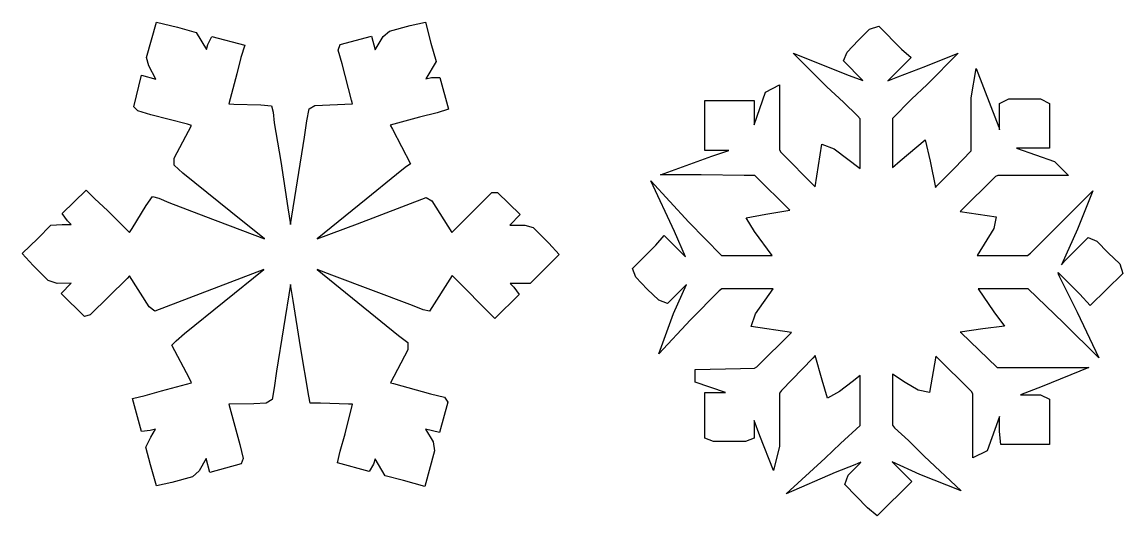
# Model space of a CAD drawing. Header units: centimetres. Extents: x -162 to 48, y -78 to 11.
# Drawn here: x -162.22 to -134.26, y -44.46 to -31.91 of the extents above; entities that cross this region are included whole.
import ezdxf

# ---------------------------------------------------------------- set-up
doc = ezdxf.new("R2010")
doc.units = ezdxf.units.CM
doc.header["$MEASUREMENT"] = 0
doc.layers.add('layer 1', color=7, linetype='Continuous')

msp = doc.modelspace()

# ---------------------------------------------------------------- linework, layer by layer
at = {"layer": 'layer 1', "color": 140}
for points, knots in [([(-148.57867, -37.81784), (-148.57867, -37.81784), (-148.84186, -37.53294), (-148.84186, -37.53294), (-148.84186, -37.53294), (-148.84186, -37.53294), (-149.24137, -37.13358), (-149.24137, -37.13358), (-149.24137, -37.13358), (-149.24137, -37.13358), (-149.45375, -37.07569), (-149.45375, -37.07569), (-149.45375, -37.07569), (-149.45375, -37.07569), (-149.83317, -37.07598), (-149.83317, -37.07598), (-149.83317, -37.07598), (-149.83317, -37.07598), (-149.56998, -36.80201), (-149.56998, -36.80201), (-149.56998, -36.80201), (-149.56998, -36.80201), (-150.14421, -36.24728), (-150.14421, -36.24728), (-150.14421, -36.24728), (-150.14421, -36.24728), (-150.28866, -36.24728), (-150.28866, -36.24728), (-150.28866, -36.24728), (-150.28866, -36.24728), (-151.3039, -37.26193), (-151.3039, -37.26193), (-151.3039, -37.26193), (-151.3039, -37.26193), (-151.80871, -36.46025), (-151.80871, -36.46025), (-151.80871, -36.46025), (-151.80871, -36.46025), (-151.96069, -36.36927), (-151.96069, -36.36927), (-151.96069, -36.36927), (-151.96069, -36.36927), (-153.70214, -37.03847), (-153.70214, -37.03847), (-153.70214, -37.03847), (-153.70214, -37.03847), (-154.72314, -37.4266), (-154.72314, -37.4266), (-154.72314, -37.4266), (-154.72314, -37.4266), (-153.47646, -36.41683), (-153.47646, -36.41683), (-153.47646, -36.41683), (-153.47646, -36.41683), (-152.70935, -35.78544), (-152.70935, -35.78544), (-152.70935, -35.78544), (-152.70935, -35.78544), (-152.49179, -35.61087), (-152.49179, -35.61087), (-152.49179, -35.61087), (-152.49179, -35.61087), (-152.35444, -35.51915), (-152.35444, -35.51915), (-152.35444, -35.51915), (-152.35444, -35.51915), (-152.81539, -34.63654), (-152.81539, -34.63654), (-152.81539, -34.63654), (-152.81539, -34.63654), (-152.87255, -34.5367), (-152.87255, -34.5367), (-152.87255, -34.5367), (-152.87255, -34.5367), (-152.12374, -34.33244), (-152.12374, -34.33244), (-152.12374, -34.33244), (-152.12374, -34.33244), (-151.67697, -34.22418), (-151.67697, -34.22418), (-151.67697, -34.22418), (-151.67697, -34.22418), (-151.38705, -34.12759), (-151.38705, -34.12759), (-151.38705, -34.12759), (-151.38705, -34.12759), (-151.6077, -33.32517), (-151.6077, -33.32517), (-151.6077, -33.32517), (-151.6077, -33.32517), (-151.82068, -33.32517), (-151.82068, -33.32517), (-151.82068, -33.32517), (-151.82068, -33.32517), (-151.96246, -33.36091), (-151.96246, -33.36091), (-151.96246, -33.36091), (-151.96246, -33.36091), (-151.70518, -32.92005), (-151.70518, -32.92005), (-151.70518, -32.92005), (-151.70518, -32.92005), (-151.8387, -32.45319), (-151.8387, -32.45319), (-151.8387, -32.45319), (-151.8387, -32.45319), (-151.9728, -31.91677), (-151.9728, -31.91677), (-151.9728, -31.91677), (-151.9728, -31.91677), (-152.36493, -32.00406), (-152.36493, -32.00406), (-152.36493, -32.00406), (-152.36493, -32.00406), (-152.88968, -32.14717), (-152.88968, -32.14717), (-152.88968, -32.14717), (-152.88968, -32.14717), (-153.04638, -32.28645), (-153.04638, -32.28645), (-153.04638, -32.28645), (-153.04638, -32.28645), (-153.25256, -32.62319), (-153.25256, -32.62319), (-153.25256, -32.62319), (-153.25256, -32.62319), (-153.34782, -32.27389), (-153.34782, -32.27389), (-153.34782, -32.27389), (-153.34782, -32.27389), (-154.14522, -32.48775), (-154.14522, -32.48775), (-154.14522, -32.48775), (-154.14522, -32.48775), (-154.19292, -32.63042), (-154.19292, -32.63042), (-154.19292, -32.63042), (-154.19292, -32.63042), (-154.09279, -32.98016), (-154.09279, -32.98016), (-154.09279, -32.98016), (-154.09279, -32.98016), (-153.85205, -33.89763), (-153.85205, -33.89763), (-153.85205, -33.89763), (-153.85205, -33.89763), (-153.82886, -33.99008), (-153.82886, -33.99008), (-153.82886, -33.99008), (-153.82886, -33.99008), (-154.78044, -34.03498), (-154.78044, -34.03498), (-154.78044, -34.03498), (-154.78044, -34.03498), (-154.92843, -34.1236), (-154.92843, -34.1236), (-154.92843, -34.1236), (-154.92843, -34.1236), (-154.98456, -34.42342), (-154.98456, -34.42342), (-154.98456, -34.42342), (-154.98456, -34.42342), (-155.04452, -34.84286), (-155.04452, -34.84286), (-155.04452, -34.84286), (-155.04452, -34.84286), (-155.40134, -37.05767), (-155.40134, -37.05767), (-155.40134, -37.05767), (-155.40134, -37.05767), (-155.4681, -36.63615), (-155.4681, -36.63615), (-155.4681, -36.63615), (-155.4681, -36.63615), (-155.64903, -35.45992), (-155.64903, -35.45992), (-155.64903, -35.45992), (-155.64903, -35.45992), (-155.814, -34.4723), (-155.814, -34.4723), (-155.814, -34.4723), (-155.814, -34.4723), (-155.84413, -34.20129), (-155.84413, -34.20129), (-155.84413, -34.20129), (-155.84413, -34.20129), (-155.88327, -34.04074), (-155.88327, -34.04074), (-155.88327, -34.04074), (-155.88327, -34.04074), (-156.15783, -34.01815), (-156.15783, -34.01815), (-156.15783, -34.01815), (-156.15783, -34.01815), (-156.84608, -34.00323), (-156.84608, -34.00323), (-156.84608, -34.00323), (-156.84608, -34.00323), (-156.96999, -33.99555), (-156.96999, -33.99555), (-156.96999, -33.99555), (-156.96999, -33.99555), (-156.76618, -33.23493), (-156.76618, -33.23493), (-156.76618, -33.23493), (-156.76618, -33.23493), (-156.6625, -32.81932), (-156.6625, -32.81932), (-156.6625, -32.81932), (-156.6625, -32.81932), (-156.56517, -32.50341), (-156.56517, -32.50341), (-156.56517, -32.50341), (-156.56517, -32.50341), (-157.40007, -32.27965), (-157.40007, -32.27965), (-157.40007, -32.27965), (-157.40007, -32.27965), (-157.50449, -32.48864), (-157.50449, -32.48864), (-157.50449, -32.48864), (-157.50449, -32.48864), (-157.53846, -32.6124), (-157.53846, -32.6124), (-157.53846, -32.6124), (-157.53846, -32.6124), (-157.79973, -32.18306), (-157.79973, -32.18306), (-157.79973, -32.18306), (-157.79973, -32.18306), (-158.27087, -32.04866), (-158.27087, -32.04866), (-158.27087, -32.04866), (-158.27087, -32.04866), (-158.80567, -31.91485), (-158.80567, -31.91485), (-158.80567, -31.91485), (-158.80567, -31.91485), (-159.05852, -32.81253), (-159.05852, -32.81253), (-159.05852, -32.81253), (-159.05852, -32.81253), (-159.0055, -33.02402), (-159.0055, -33.02402), (-159.0055, -33.02402), (-159.0055, -33.02402), (-158.8197, -33.36682), (-158.8197, -33.36682), (-158.8197, -33.36682), (-158.8197, -33.36682), (-159.18716, -33.26668), (-159.18716, -33.26668), (-159.18716, -33.26668), (-159.18716, -33.26668), (-159.38359, -34.07146), (-159.38359, -34.07146), (-159.38359, -34.07146), (-159.38359, -34.07146), (-159.2836, -34.1713), (-159.2836, -34.1713), (-159.2836, -34.1713), (-159.2836, -34.1713), (-158.94834, -34.27173), (-158.94834, -34.27173), (-158.94834, -34.27173), (-158.94834, -34.27173), (-158.01994, -34.51115), (-158.01994, -34.51115), (-158.01994, -34.51115), (-158.01994, -34.51115), (-157.91611, -34.54349), (-157.91611, -34.54349), (-157.91611, -34.54349), (-157.91611, -34.54349), (-158.36126, -35.37441), (-158.36126, -35.37441), (-158.36126, -35.37441), (-158.36126, -35.37441), (-158.36126, -35.5481), (-158.36126, -35.5481), (-158.36126, -35.5481), (-158.36126, -35.5481), (-158.13588, -35.75442), (-158.13588, -35.75442), (-158.13588, -35.75442), (-158.13588, -35.75442), (-156.91505, -36.73363), (-156.91505, -36.73363), (-156.91505, -36.73363), (-156.91505, -36.73363), (-156.06404, -37.42675), (-156.06404, -37.42675), (-156.06404, -37.42675), (-156.06404, -37.42675), (-157.56327, -36.85784), (-157.56327, -36.85784), (-157.56327, -36.85784), (-157.56327, -36.85784), (-158.49522, -36.49732), (-158.49522, -36.49732), (-158.49522, -36.49732), (-158.49522, -36.49732), (-158.75132, -36.39187), (-158.75132, -36.39187), (-158.75132, -36.39187), (-158.75132, -36.39187), (-158.90935, -36.3511), (-158.90935, -36.3511), (-158.90935, -36.3511), (-158.90935, -36.3511), (-159.06649, -36.57604), (-159.06649, -36.57604), (-159.06649, -36.57604), (-159.06649, -36.57604), (-159.42686, -37.16135), (-159.42686, -37.16135), (-159.42686, -37.16135), (-159.42686, -37.16135), (-159.49288, -37.26414), (-159.49288, -37.26414), (-159.49288, -37.26414), (-159.49288, -37.26414), (-160.055, -36.70232), (-160.055, -36.70232), (-160.055, -36.70232), (-160.055, -36.70232), (-160.36929, -36.40324), (-160.36929, -36.40324), (-160.36929, -36.40324), (-160.36929, -36.40324), (-160.58921, -36.18347), (-160.58921, -36.18347), (-160.58921, -36.18347), (-160.58921, -36.18347), (-161.20213, -36.77557), (-161.20213, -36.77557), (-161.20213, -36.77557), (-161.20213, -36.77557), (-161.06596, -36.9661), (-161.06596, -36.9661), (-161.06596, -36.9661), (-161.06596, -36.9661), (-160.9738, -37.06062), (-160.9738, -37.06062), (-160.9738, -37.06062), (-160.9738, -37.06062), (-161.20095, -37.06077), (-161.20095, -37.06077), (-161.20095, -37.06077), (-161.20095, -37.06077), (-161.48777, -37.07879), (-161.48777, -37.07879), (-161.48777, -37.07879), (-161.48777, -37.07879), (-161.81949, -37.41036), (-161.81949, -37.41036), (-161.81949, -37.41036), (-161.81949, -37.41036), (-162.22269, -37.79406), (-162.22269, -37.79406), (-162.22269, -37.79406), (-162.22269, -37.79406), (-161.94222, -38.09595), (-161.94222, -38.09595), (-161.94222, -38.09595), (-161.94222, -38.09595), (-161.56029, -38.47759), (-161.56029, -38.47759), (-161.56029, -38.47759), (-161.56029, -38.47759), (-161.33373, -38.55321), (-161.33373, -38.55321), (-161.33373, -38.55321), (-161.33373, -38.55321), (-160.9735, -38.55262), (-160.9735, -38.55262), (-160.9735, -38.55262), (-160.9735, -38.55262), (-161.22931, -38.80842), (-161.22931, -38.80842), (-161.22931, -38.80842), (-161.22931, -38.80842), (-160.63854, -39.39904), (-160.63854, -39.39904), (-160.63854, -39.39904), (-160.63854, -39.39904), (-160.49513, -39.35119), (-160.49513, -39.35119), (-160.49513, -39.35119), (-160.49513, -39.35119), (-159.55565, -38.42722), (-159.55565, -38.42722), (-159.55565, -38.42722), (-159.55565, -38.42722), (-159.48934, -38.36091), (-159.48934, -38.36091), (-159.48934, -38.36091), (-159.48934, -38.36091), (-158.99486, -39.14619), (-158.99486, -39.14619), (-158.99486, -39.14619), (-158.99486, -39.14619), (-158.84968, -39.26243), (-158.84968, -39.26243), (-158.84968, -39.26243), (-158.84968, -39.26243), (-156.07926, -38.20376), (-156.07926, -38.20376), (-156.07926, -38.20376), (-156.07926, -38.20376), (-158.09275, -39.83105), (-158.09275, -39.83105), (-158.09275, -39.83105), (-158.09275, -39.83105), (-158.3106, -40.01802), (-158.3106, -40.01802), (-158.3106, -40.01802), (-158.3106, -40.01802), (-158.41753, -40.1251), (-158.41753, -40.1251), (-158.41753, -40.1251), (-158.41753, -40.1251), (-157.97165, -40.97123), (-157.97165, -40.97123), (-157.97165, -40.97123), (-157.97165, -40.97123), (-157.91803, -41.07846), (-157.91803, -41.07846), (-157.91803, -41.07846), (-157.91803, -41.07846), (-158.68013, -41.28242), (-158.68013, -41.28242), (-158.68013, -41.28242), (-158.68013, -41.28242), (-159.09603, -41.40146), (-159.09603, -41.40146), (-159.09603, -41.40146), (-159.09603, -41.40146), (-159.41431, -41.47502), (-159.41431, -41.47502), (-159.41431, -41.47502), (-159.41431, -41.47502), (-159.18864, -42.31554), (-159.18864, -42.31554), (-159.18864, -42.31554), (-159.18864, -42.31554), (-158.9634, -42.28747), (-158.9634, -42.28747), (-158.9634, -42.28747), (-158.9634, -42.28747), (-158.83476, -42.25764), (-158.83476, -42.25764), (-158.83476, -42.25764), (-158.83476, -42.25764), (-158.95115, -42.45939), (-158.95115, -42.45939), (-158.95115, -42.45939), (-158.95115, -42.45939), (-159.07698, -42.71091), (-159.07698, -42.71091), (-159.07698, -42.71091), (-159.07698, -42.71091), (-158.95927, -43.16448), (-158.95927, -43.16448), (-158.95927, -43.16448), (-158.95927, -43.16448), (-158.80729, -43.69602), (-158.80729, -43.69602), (-158.80729, -43.69602), (-158.80729, -43.69602), (-158.41901, -43.60962), (-158.41901, -43.60962), (-158.41901, -43.60962), (-158.41901, -43.60962), (-157.8944, -43.46651), (-157.8944, -43.46651), (-157.8944, -43.46651), (-157.8944, -43.46651), (-157.72219, -43.3135), (-157.72219, -43.3135), (-157.72219, -43.3135), (-157.72219, -43.3135), (-157.54791, -43.00009), (-157.54791, -43.00009), (-157.54791, -43.00009), (-157.54791, -43.00009), (-157.45118, -43.35485), (-157.45118, -43.35485), (-157.45118, -43.35485), (-157.45118, -43.35485), (-156.65378, -43.14084), (-156.65378, -43.14084), (-156.65378, -43.14084), (-156.65378, -43.14084), (-156.60711, -43.00113), (-156.60711, -43.00113), (-156.60711, -43.00113), (-156.60711, -43.00113), (-156.69159, -42.64725), (-156.69159, -42.64725), (-156.69159, -42.64725), (-156.69159, -42.64725), (-156.94754, -41.71413), (-156.94754, -41.71413), (-156.94754, -41.71413), (-156.94754, -41.71413), (-156.97147, -41.62463), (-156.97147, -41.62463), (-156.97147, -41.62463), (-156.97147, -41.62463), (-156.33506, -41.61045), (-156.33506, -41.61045), (-156.33506, -41.61045), (-156.33506, -41.61045), (-156.01855, -41.59376), (-156.01855, -41.59376), (-156.01855, -41.59376), (-156.01855, -41.59376), (-155.87057, -41.50529), (-155.87057, -41.50529), (-155.87057, -41.50529), (-155.87057, -41.50529), (-155.81444, -41.20533), (-155.81444, -41.20533), (-155.81444, -41.20533), (-155.81444, -41.20533), (-155.75448, -40.78573), (-155.75448, -40.78573), (-155.75448, -40.78573), (-155.75448, -40.78573), (-155.39883, -38.57861), (-155.39883, -38.57861), (-155.39883, -38.57861), (-155.39883, -38.57861), (-155.33104, -38.99259), (-155.33104, -38.99259), (-155.33104, -38.99259), (-155.33104, -38.99259), (-155.14982, -40.16926), (-155.14982, -40.16926), (-155.14982, -40.16926), (-155.14982, -40.16926), (-154.93818, -41.42288), (-154.93818, -41.42288), (-154.93818, -41.42288), (-154.93818, -41.42288), (-154.90362, -41.59553), (-154.90362, -41.59553), (-154.90362, -41.59553), (-154.90362, -41.59553), (-154.64368, -41.59539), (-154.64368, -41.59539), (-154.64368, -41.59539), (-154.64368, -41.59539), (-153.93032, -41.62581), (-153.93032, -41.62581), (-153.93032, -41.62581), (-153.93032, -41.62581), (-153.82605, -41.62581), (-153.82605, -41.62581), (-153.82605, -41.62581), (-153.82605, -41.62581), (-154.01702, -42.37594), (-154.01702, -42.37594), (-154.01702, -42.37594), (-154.01702, -42.37594), (-154.13827, -42.81548), (-154.13827, -42.81548), (-154.13827, -42.81548), (-154.13827, -42.81548), (-154.21227, -43.11116), (-154.21227, -43.11116), (-154.21227, -43.11116), (-154.21227, -43.11116), (-153.40454, -43.33329), (-153.40454, -43.33329), (-153.40454, -43.33329), (-153.40454, -43.33329), (-153.29775, -43.14616), (-153.29775, -43.14616), (-153.29775, -43.14616), (-153.29775, -43.14616), (-153.25522, -43.01028), (-153.25522, -43.01028), (-153.25522, -43.01028), (-153.25522, -43.01028), (-153.0003, -43.44701), (-153.0003, -43.44701), (-153.0003, -43.44701), (-153.0003, -43.44701), (-152.53211, -43.56413), (-152.53211, -43.56413), (-152.53211, -43.56413), (-152.53211, -43.56413), (-151.99274, -43.71803), (-151.99274, -43.71803), (-151.99274, -43.71803), (-151.99274, -43.71803), (-151.74196, -42.80617), (-151.74196, -42.80617), (-151.74196, -42.80617), (-151.74196, -42.80617), (-151.78021, -42.57681), (-151.78021, -42.57681), (-151.78021, -42.57681), (-151.78021, -42.57681), (-151.96999, -42.25675), (-151.96999, -42.25675), (-151.96999, -42.25675), (-151.96999, -42.25675), (-151.6145, -42.34271), (-151.6145, -42.34271), (-151.6145, -42.34271), (-151.6145, -42.34271), (-151.40285, -41.57353), (-151.40285, -41.57353), (-151.40285, -41.57353), (-151.40285, -41.57353), (-151.49014, -41.44282), (-151.49014, -41.44282), (-151.49014, -41.44282), (-151.49014, -41.44282), (-151.84889, -41.35745), (-151.84889, -41.35745), (-151.84889, -41.35745), (-151.84889, -41.35745), (-152.78408, -41.1012), (-152.78408, -41.1012), (-152.78408, -41.1012), (-152.78408, -41.1012), (-152.86531, -41.07949), (-152.86531, -41.07949), (-152.86531, -41.07949), (-152.86531, -41.07949), (-152.42282, -40.23942), (-152.42282, -40.23942), (-152.42282, -40.23942), (-152.42282, -40.23942), (-152.42282, -40.05908), (-152.42282, -40.05908), (-152.42282, -40.05908), (-152.42282, -40.05908), (-152.66312, -39.87432), (-152.66312, -39.87432), (-152.66312, -39.87432), (-152.66312, -39.87432), (-154.72329, -38.19889), (-154.72329, -38.19889), (-154.72329, -38.19889), (-154.72329, -38.19889), (-154.34948, -38.34968), (-154.34948, -38.34968), (-154.34948, -38.34968), (-154.34948, -38.34968), (-152.30157, -39.11725), (-152.30157, -39.11725), (-152.30157, -39.11725), (-152.30157, -39.11725), (-152.0304, -39.2227), (-152.0304, -39.2227), (-152.0304, -39.2227), (-152.0304, -39.2227), (-151.87266, -39.26302), (-151.87266, -39.26302), (-151.87266, -39.26302), (-151.87266, -39.26302), (-151.29843, -38.35722), (-151.29843, -38.35722), (-151.29843, -38.35722), (-151.29843, -38.35722), (-150.20831, -39.44675), (-150.20831, -39.44675), (-150.20831, -39.44675), (-150.20831, -39.44675), (-149.5979, -38.83663), (-149.5979, -38.83663), (-149.5979, -38.83663), (-149.5979, -38.83663), (-149.73304, -38.64758), (-149.73304, -38.64758), (-149.73304, -38.64758), (-149.73304, -38.64758), (-149.8252, -38.55321), (-149.8252, -38.55321), (-149.8252, -38.55321), (-149.8252, -38.55321), (-149.31433, -38.55321), (-149.31433, -38.55321), (-149.31433, -38.55321), (-149.31433, -38.55321), (-148.57867, -37.81784), (-148.57867, -37.81784)], [0, 0, 0, 0, 0.00574713, 0.00574713, 0.00574713, 0.00574713, 0.01149425, 0.01149425, 0.01149425, 0.01149425, 0.01724138, 0.01724138, 0.01724138, 0.01724138, 0.02298851, 0.02298851, 0.02298851, 0.02298851, 0.02873563, 0.02873563, 0.02873563, 0.02873563, 0.03448276, 0.03448276, 0.03448276, 0.03448276, 0.04022989, 0.04022989, 0.04022989, 0.04022989, 0.04597701, 0.04597701, 0.04597701, 0.04597701, 0.05172414, 0.05172414, 0.05172414, 0.05172414, 0.05747126, 0.05747126, 0.05747126, 0.05747126, 0.06321839, 0.06321839, 0.06321839, 0.06321839, 0.06896552, 0.06896552, 0.06896552, 0.06896552, 0.07471264, 0.07471264, 0.07471264, 0.07471264, 0.08045977, 0.08045977, 0.08045977, 0.08045977, 0.0862069, 0.0862069, 0.0862069, 0.0862069, 0.09195402, 0.09195402, 0.09195402, 0.09195402, 0.09770115, 0.09770115, 0.09770115, 0.09770115, 0.10344828, 0.10344828, 0.10344828, 0.10344828, 0.1091954, 0.1091954, 0.1091954, 0.1091954, 0.11494253, 0.11494253, 0.11494253, 0.11494253, 0.12068966, 0.12068966, 0.12068966, 0.12068966, 0.12643678, 0.12643678, 0.12643678, 0.12643678, 0.13218391, 0.13218391, 0.13218391, 0.13218391, 0.13793103, 0.13793103, 0.13793103, 0.13793103, 0.14367816, 0.14367816, 0.14367816, 0.14367816, 0.14942529, 0.14942529, 0.14942529, 0.14942529, 0.15517241, 0.15517241, 0.15517241, 0.15517241, 0.16091954, 0.16091954, 0.16091954, 0.16091954, 0.16666667, 0.16666667, 0.16666667, 0.16666667, 0.17241379, 0.17241379, 0.17241379, 0.17241379, 0.17816092, 0.17816092, 0.17816092, 0.17816092, 0.18390805, 0.18390805, 0.18390805, 0.18390805, 0.18965517, 0.18965517, 0.18965517, 0.18965517, 0.1954023, 0.1954023, 0.1954023, 0.1954023, 0.20114943, 0.20114943, 0.20114943, 0.20114943, 0.20689655, 0.20689655, 0.20689655, 0.20689655, 0.21264368, 0.21264368, 0.21264368, 0.21264368, 0.2183908, 0.2183908, 0.2183908, 0.2183908, 0.22413793, 0.22413793, 0.22413793, 0.22413793, 0.22988506, 0.22988506, 0.22988506, 0.22988506, 0.23563218, 0.23563218, 0.23563218, 0.23563218, 0.24137931, 0.24137931, 0.24137931, 0.24137931, 0.24712644, 0.24712644, 0.24712644, 0.24712644, 0.25287356, 0.25287356, 0.25287356, 0.25287356, 0.25862069, 0.25862069, 0.25862069, 0.25862069, 0.26436782, 0.26436782, 0.26436782, 0.26436782, 0.27011494, 0.27011494, 0.27011494, 0.27011494, 0.27586207, 0.27586207, 0.27586207, 0.27586207, 0.2816092, 0.2816092, 0.2816092, 0.2816092, 0.28735632, 0.28735632, 0.28735632, 0.28735632, 0.29310345, 0.29310345, 0.29310345, 0.29310345, 0.29885057, 0.29885057, 0.29885057, 0.29885057, 0.3045977, 0.3045977, 0.3045977, 0.3045977, 0.31034483, 0.31034483, 0.31034483, 0.31034483, 0.31609195, 0.31609195, 0.31609195, 0.31609195, 0.32183908, 0.32183908, 0.32183908, 0.32183908, 0.32758621, 0.32758621, 0.32758621, 0.32758621, 0.33333333, 0.33333333, 0.33333333, 0.33333333, 0.33908046, 0.33908046, 0.33908046, 0.33908046, 0.34482759, 0.34482759, 0.34482759, 0.34482759, 0.35057471, 0.35057471, 0.35057471, 0.35057471, 0.35632184, 0.35632184, 0.35632184, 0.35632184, 0.36206897, 0.36206897, 0.36206897, 0.36206897, 0.36781609, 0.36781609, 0.36781609, 0.36781609, 0.37356322, 0.37356322, 0.37356322, 0.37356322, 0.37931034, 0.37931034, 0.37931034, 0.37931034, 0.38505747, 0.38505747, 0.38505747, 0.38505747, 0.3908046, 0.3908046, 0.3908046, 0.3908046, 0.39655172, 0.39655172, 0.39655172, 0.39655172, 0.40229885, 0.40229885, 0.40229885, 0.40229885, 0.40804598, 0.40804598, 0.40804598, 0.40804598, 0.4137931, 0.4137931, 0.4137931, 0.4137931, 0.41954023, 0.41954023, 0.41954023, 0.41954023, 0.42528736, 0.42528736, 0.42528736, 0.42528736, 0.43103448, 0.43103448, 0.43103448, 0.43103448, 0.43678161, 0.43678161, 0.43678161, 0.43678161, 0.44252874, 0.44252874, 0.44252874, 0.44252874, 0.44827586, 0.44827586, 0.44827586, 0.44827586, 0.45402299, 0.45402299, 0.45402299, 0.45402299, 0.45977011, 0.45977011, 0.45977011, 0.45977011, 0.46551724, 0.46551724, 0.46551724, 0.46551724, 0.47126437, 0.47126437, 0.47126437, 0.47126437, 0.47701149, 0.47701149, 0.47701149, 0.47701149, 0.48275862, 0.48275862, 0.48275862, 0.48275862, 0.48850575, 0.48850575, 0.48850575, 0.48850575, 0.49425287, 0.49425287, 0.49425287, 0.49425287, 0.5, 0.5, 0.5, 0.5, 0.50574713, 0.50574713, 0.50574713, 0.50574713, 0.51149425, 0.51149425, 0.51149425, 0.51149425, 0.51724138, 0.51724138, 0.51724138, 0.51724138, 0.52298851, 0.52298851, 0.52298851, 0.52298851, 0.52873563, 0.52873563, 0.52873563, 0.52873563, 0.53448276, 0.53448276, 0.53448276, 0.53448276, 0.54022989, 0.54022989, 0.54022989, 0.54022989, 0.54597701, 0.54597701, 0.54597701, 0.54597701, 0.55172414, 0.55172414, 0.55172414, 0.55172414, 0.55747126, 0.55747126, 0.55747126, 0.55747126, 0.56321839, 0.56321839, 0.56321839, 0.56321839, 0.56896552, 0.56896552, 0.56896552, 0.56896552, 0.57471264, 0.57471264, 0.57471264, 0.57471264, 0.58045977, 0.58045977, 0.58045977, 0.58045977, 0.5862069, 0.5862069, 0.5862069, 0.5862069, 0.59195402, 0.59195402, 0.59195402, 0.59195402, 0.59770115, 0.59770115, 0.59770115, 0.59770115, 0.60344828, 0.60344828, 0.60344828, 0.60344828, 0.6091954, 0.6091954, 0.6091954, 0.6091954, 0.61494253, 0.61494253, 0.61494253, 0.61494253, 0.62068966, 0.62068966, 0.62068966, 0.62068966, 0.62643678, 0.62643678, 0.62643678, 0.62643678, 0.63218391, 0.63218391, 0.63218391, 0.63218391, 0.63793103, 0.63793103, 0.63793103, 0.63793103, 0.64367816, 0.64367816, 0.64367816, 0.64367816, 0.64942529, 0.64942529, 0.64942529, 0.64942529, 0.65517241, 0.65517241, 0.65517241, 0.65517241, 0.66091954, 0.66091954, 0.66091954, 0.66091954, 0.66666667, 0.66666667, 0.66666667, 0.66666667, 0.67241379, 0.67241379, 0.67241379, 0.67241379, 0.67816092, 0.67816092, 0.67816092, 0.67816092, 0.68390805, 0.68390805, 0.68390805, 0.68390805, 0.68965517, 0.68965517, 0.68965517, 0.68965517, 0.6954023, 0.6954023, 0.6954023, 0.6954023, 0.70114943, 0.70114943, 0.70114943, 0.70114943, 0.70689655, 0.70689655, 0.70689655, 0.70689655, 0.71264368, 0.71264368, 0.71264368, 0.71264368, 0.7183908, 0.7183908, 0.7183908, 0.7183908, 0.72413793, 0.72413793, 0.72413793, 0.72413793, 0.72988506, 0.72988506, 0.72988506, 0.72988506, 0.73563218, 0.73563218, 0.73563218, 0.73563218, 0.74137931, 0.74137931, 0.74137931, 0.74137931, 0.74712644, 0.74712644, 0.74712644, 0.74712644, 0.75287356, 0.75287356, 0.75287356, 0.75287356, 0.75862069, 0.75862069, 0.75862069, 0.75862069, 0.76436782, 0.76436782, 0.76436782, 0.76436782, 0.77011494, 0.77011494, 0.77011494, 0.77011494, 0.77586207, 0.77586207, 0.77586207, 0.77586207, 0.7816092, 0.7816092, 0.7816092, 0.7816092, 0.78735632, 0.78735632, 0.78735632, 0.78735632, 0.79310345, 0.79310345, 0.79310345, 0.79310345, 0.79885057, 0.79885057, 0.79885057, 0.79885057, 0.8045977, 0.8045977, 0.8045977, 0.8045977, 0.81034483, 0.81034483, 0.81034483, 0.81034483, 0.81609195, 0.81609195, 0.81609195, 0.81609195, 0.82183908, 0.82183908, 0.82183908, 0.82183908, 0.82758621, 0.82758621, 0.82758621, 0.82758621, 0.83333333, 0.83333333, 0.83333333, 0.83333333, 0.83908046, 0.83908046, 0.83908046, 0.83908046, 0.84482759, 0.84482759, 0.84482759, 0.84482759, 0.85057471, 0.85057471, 0.85057471, 0.85057471, 0.85632184, 0.85632184, 0.85632184, 0.85632184, 0.86206897, 0.86206897, 0.86206897, 0.86206897, 0.86781609, 0.86781609, 0.86781609, 0.86781609, 0.87356322, 0.87356322, 0.87356322, 0.87356322, 0.87931034, 0.87931034, 0.87931034, 0.87931034, 0.88505747, 0.88505747, 0.88505747, 0.88505747, 0.8908046, 0.8908046, 0.8908046, 0.8908046, 0.89655172, 0.89655172, 0.89655172, 0.89655172, 0.90229885, 0.90229885, 0.90229885, 0.90229885, 0.90804598, 0.90804598, 0.90804598, 0.90804598, 0.9137931, 0.9137931, 0.9137931, 0.9137931, 0.91954023, 0.91954023, 0.91954023, 0.91954023, 0.92528736, 0.92528736, 0.92528736, 0.92528736, 0.93103448, 0.93103448, 0.93103448, 0.93103448, 0.93678161, 0.93678161, 0.93678161, 0.93678161, 0.94252874, 0.94252874, 0.94252874, 0.94252874, 0.94827586, 0.94827586, 0.94827586, 0.94827586, 0.95402299, 0.95402299, 0.95402299, 0.95402299, 0.95977011, 0.95977011, 0.95977011, 0.95977011, 0.96551724, 0.96551724, 0.96551724, 0.96551724, 0.97126437, 0.97126437, 0.97126437, 0.97126437, 0.97701149, 0.97701149, 0.97701149, 0.97701149, 0.98275862, 0.98275862, 0.98275862, 0.98275862, 0.98850575, 0.98850575, 0.98850575, 0.98850575, 1, 1, 1, 1]), ([(-135.76837, -39.55456), (-135.76837, -39.55456), (-134.87291, -40.44958), (-134.87291, -40.44958), (-134.87291, -40.44958), (-134.87291, -40.44958), (-135.41716, -39.28443), (-135.41716, -39.28443), (-135.41716, -39.28443), (-135.41716, -39.28443), (-135.86615, -38.38676), (-135.86615, -38.38676), (-135.86615, -38.38676), (-135.86615, -38.38676), (-135.90898, -38.29282), (-135.90898, -38.29282), (-135.90898, -38.29282), (-135.90898, -38.29282), (-135.90218, -38.27613), (-135.90218, -38.27613), (-135.90218, -38.27613), (-135.90218, -38.27613), (-135.35306, -38.82467), (-135.35306, -38.82467), (-135.35306, -38.82467), (-135.35306, -38.82467), (-135.08928, -39.11769), (-135.08928, -39.11769), (-135.08928, -39.11769), (-135.08928, -39.11769), (-134.25585, -38.30213), (-134.25585, -38.30213), (-134.25585, -38.30213), (-134.25585, -38.30213), (-134.33664, -38.05991), (-134.33664, -38.05991), (-134.33664, -38.05991), (-134.33664, -38.05991), (-134.6338, -37.77989), (-134.6338, -37.77989), (-134.6338, -37.77989), (-134.6338, -37.77989), (-134.91737, -37.47963), (-134.91737, -37.47963), (-134.91737, -37.47963), (-134.91737, -37.47963), (-135.14127, -37.39012), (-135.14127, -37.39012), (-135.14127, -37.39012), (-135.14127, -37.39012), (-135.73839, -37.98695), (-135.73839, -37.98695), (-135.73839, -37.98695), (-135.73839, -37.98695), (-135.82169, -38.08384), (-135.82169, -38.08384), (-135.82169, -38.08384), (-135.82169, -38.08384), (-135.41081, -37.17405), (-135.41081, -37.17405), (-135.41081, -37.17405), (-135.41081, -37.17405), (-135.02119, -36.2009), (-135.02119, -36.2009), (-135.02119, -36.2009), (-135.02119, -36.2009), (-136.60431, -37.78313), (-136.60431, -37.78313), (-136.60431, -37.78313), (-136.60431, -37.78313), (-136.68171, -37.84339), (-136.68171, -37.84339), (-136.68171, -37.84339), (-136.68171, -37.84339), (-137.95822, -37.84339), (-137.95822, -37.84339), (-137.95822, -37.84339), (-137.95822, -37.84339), (-137.53256, -37.15943), (-137.53256, -37.15943), (-137.53256, -37.15943), (-137.53256, -37.15943), (-137.47378, -36.86596), (-137.47378, -36.86596), (-137.47378, -36.86596), (-137.47378, -36.86596), (-138.39406, -36.72743), (-138.39406, -36.72743), (-138.39406, -36.72743), (-138.39406, -36.72743), (-137.49195, -35.84053), (-137.49195, -35.84053), (-137.49195, -35.84053), (-137.49195, -35.84053), (-137.43538, -35.81217), (-137.43538, -35.81217), (-137.43538, -35.81217), (-137.43538, -35.81217), (-135.63796, -35.81217), (-135.63796, -35.81217), (-135.63796, -35.81217), (-135.63796, -35.81217), (-135.99301, -35.45727), (-135.99301, -35.45727), (-135.99301, -35.45727), (-135.99301, -35.45727), (-136.96085, -35.11934), (-136.96085, -35.11934), (-136.96085, -35.11934), (-136.96085, -35.11934), (-136.12106, -35.11934), (-136.12106, -35.11934), (-136.12106, -35.11934), (-136.12106, -35.11934), (-136.12106, -33.98167), (-136.12106, -33.98167), (-136.12106, -33.98167), (-136.12106, -33.98167), (-136.35043, -33.86706), (-136.35043, -33.86706), (-136.35043, -33.86706), (-136.35043, -33.86706), (-137.15964, -33.86706), (-137.15964, -33.86706), (-137.15964, -33.86706), (-137.15964, -33.86706), (-137.38886, -33.98167), (-137.38886, -33.98167), (-137.38886, -33.98167), (-137.38886, -33.98167), (-137.38886, -34.65027), (-137.38886, -34.65027), (-137.38886, -34.65027), (-137.38886, -34.65027), (-137.41338, -34.58809), (-137.41338, -34.58809), (-137.41338, -34.58809), (-137.41338, -34.58809), (-137.6104, -34.05802), (-137.6104, -34.05802), (-137.6104, -34.05802), (-137.6104, -34.05802), (-137.98643, -33.09728), (-137.98643, -33.09728), (-137.98643, -33.09728), (-137.98643, -33.09728), (-138.10975, -33.8384), (-138.10975, -33.8384), (-138.10975, -33.8384), (-138.10975, -33.8384), (-138.11211, -35.18566), (-138.11211, -35.18566), (-138.11211, -35.18566), (-138.11211, -35.18566), (-138.54116, -35.6373), (-138.54116, -35.6373), (-138.54116, -35.6373), (-138.54116, -35.6373), (-138.98173, -36.07787), (-138.98173, -36.07787), (-138.98173, -36.07787), (-138.98173, -36.07787), (-139.01747, -36.11583), (-139.01747, -36.11583), (-139.01747, -36.11583), (-139.01747, -36.11583), (-139.15482, -35.45313), (-139.15482, -35.45313), (-139.15482, -35.45313), (-139.15482, -35.45313), (-139.28346, -34.90637), (-139.28346, -34.90637), (-139.28346, -34.90637), (-139.28346, -34.90637), (-139.91397, -35.44442), (-139.91397, -35.44442), (-139.91397, -35.44442), (-139.91397, -35.44442), (-140.11439, -35.6085), (-140.11439, -35.6085), (-140.11439, -35.6085), (-140.11439, -35.6085), (-140.11439, -34.36522), (-140.11439, -34.36522), (-140.11439, -34.36522), (-140.11439, -34.36522), (-139.62759, -33.87887), (-139.62759, -33.87887), (-139.62759, -33.87887), (-139.62759, -33.87887), (-139.2334, -33.49974), (-139.2334, -33.49974), (-139.2334, -33.49974), (-139.2334, -33.49974), (-138.44058, -32.70767), (-138.44058, -32.70767), (-138.44058, -32.70767), (-138.44058, -32.70767), (-139.26353, -33.03673), (-139.26353, -33.03673), (-139.26353, -33.03673), (-139.26353, -33.03673), (-139.97186, -33.30774), (-139.97186, -33.30774), (-139.97186, -33.30774), (-139.97186, -33.30774), (-140.22944, -33.41098), (-140.22944, -33.41098), (-140.22944, -33.41098), (-140.22944, -33.41098), (-139.63689, -32.81858), (-139.63689, -32.81858), (-139.63689, -32.81858), (-139.63689, -32.81858), (-139.88517, -32.60591), (-139.88517, -32.60591), (-139.88517, -32.60591), (-139.88517, -32.60591), (-140.45629, -32.01794), (-140.45629, -32.01794), (-140.45629, -32.01794), (-140.45629, -32.01794), (-140.6957, -32.09769), (-140.6957, -32.09769), (-140.6957, -32.09769), (-140.6957, -32.09769), (-140.98592, -32.38776), (-140.98592, -32.38776), (-140.98592, -32.38776), (-140.98592, -32.38776), (-141.2658, -32.68404), (-141.2658, -32.68404), (-141.2658, -32.68404), (-141.2658, -32.68404), (-141.35264, -32.90114), (-141.35264, -32.90114), (-141.35264, -32.90114), (-141.35264, -32.90114), (-140.86393, -33.40448), (-140.86393, -33.40448), (-140.86393, -33.40448), (-140.86393, -33.40448), (-141.2082, -33.27761), (-141.2082, -33.27761), (-141.2082, -33.27761), (-141.2082, -33.27761), (-142.63373, -32.70767), (-142.63373, -32.70767), (-142.63373, -32.70767), (-142.63373, -32.70767), (-141.77608, -33.56473), (-141.77608, -33.56473), (-141.77608, -33.56473), (-141.77608, -33.56473), (-141.35619, -33.95434), (-141.35619, -33.95434), (-141.35619, -33.95434), (-141.35619, -33.95434), (-140.9998, -34.29566), (-140.9998, -34.29566), (-140.9998, -34.29566), (-140.9998, -34.29566), (-140.93009, -34.37423), (-140.93009, -34.37423), (-140.93009, -34.37423), (-140.93009, -34.37423), (-140.93009, -35.63967), (-140.93009, -35.63967), (-140.93009, -35.63967), (-140.93009, -35.63967), (-141.59205, -35.13943), (-141.59205, -35.13943), (-141.59205, -35.13943), (-141.59205, -35.13943), (-141.90206, -35.01566), (-141.90206, -35.01566), (-141.90206, -35.01566), (-141.90206, -35.01566), (-142.0722, -36.09825), (-142.0722, -36.09825), (-142.0722, -36.09825), (-142.0722, -36.09825), (-142.9495, -35.2214), (-142.9495, -35.2214), (-142.9495, -35.2214), (-142.9495, -35.2214), (-142.97741, -35.16572), (-142.97741, -35.16572), (-142.97741, -35.16572), (-142.97741, -35.16572), (-142.97741, -33.51348), (-142.97741, -33.51348), (-142.97741, -33.51348), (-142.97741, -33.51348), (-143.33705, -33.69366), (-143.33705, -33.69366), (-143.33705, -33.69366), (-143.33705, -33.69366), (-143.62534, -34.53064), (-143.62534, -34.53064), (-143.62534, -34.53064), (-143.62534, -34.53064), (-143.62534, -33.91225), (-143.62534, -33.91225), (-143.62534, -33.91225), (-143.62534, -33.91225), (-144.87807, -33.91225), (-144.87807, -33.91225), (-144.87807, -33.91225), (-144.87807, -33.91225), (-144.87807, -35.1796), (-144.87807, -35.1796), (-144.87807, -35.1796), (-144.87807, -35.1796), (-144.26515, -35.1796), (-144.26515, -35.1796), (-144.26515, -35.1796), (-144.26515, -35.1796), (-144.69818, -35.3239), (-144.69818, -35.3239), (-144.69818, -35.3239), (-144.69818, -35.3239), (-145.9998, -35.79726), (-145.9998, -35.79726), (-145.9998, -35.79726), (-145.9998, -35.79726), (-144.96743, -35.79726), (-144.96743, -35.79726), (-144.96743, -35.79726), (-144.96743, -35.79726), (-143.88248, -35.81217), (-143.88248, -35.81217), (-143.88248, -35.81217), (-143.88248, -35.81217), (-143.60393, -35.81217), (-143.60393, -35.81217), (-143.60393, -35.81217), (-143.60393, -35.81217), (-142.71452, -36.6936), (-142.71452, -36.6936), (-142.71452, -36.6936), (-142.71452, -36.6936), (-143.32833, -36.79226), (-143.32833, -36.79226), (-143.32833, -36.79226), (-143.32833, -36.79226), (-143.83137, -36.88649), (-143.83137, -36.88649), (-143.83137, -36.88649), (-143.83137, -36.88649), (-143.61471, -37.23298), (-143.61471, -37.23298), (-143.61471, -37.23298), (-143.61471, -37.23298), (-143.1641, -37.84339), (-143.1641, -37.84339), (-143.1641, -37.84339), (-143.1641, -37.84339), (-144.45523, -37.84339), (-144.45523, -37.84339), (-144.45523, -37.84339), (-144.45523, -37.84339), (-145.28556, -36.99859), (-145.28556, -36.99859), (-145.28556, -36.99859), (-145.28556, -36.99859), (-146.24985, -35.94716), (-146.24985, -35.94716), (-146.24985, -35.94716), (-146.24985, -35.94716), (-145.64667, -37.23903), (-145.64667, -37.23903), (-145.64667, -37.23903), (-145.64667, -37.23903), (-145.3693, -37.87854), (-145.3693, -37.87854), (-145.3693, -37.87854), (-145.3693, -37.87854), (-145.91192, -37.33607), (-145.91192, -37.33607), (-145.91192, -37.33607), (-145.91192, -37.33607), (-146.12564, -37.58537), (-146.12564, -37.58537), (-146.12564, -37.58537), (-146.12564, -37.58537), (-146.71789, -38.17718), (-146.71789, -38.17718), (-146.71789, -38.17718), (-146.71789, -38.17718), (-146.6303, -38.39606), (-146.6303, -38.39606), (-146.6303, -38.39606), (-146.6303, -38.39606), (-146.34304, -38.69972), (-146.34304, -38.69972), (-146.34304, -38.69972), (-146.34304, -38.69972), (-146.04647, -38.97945), (-146.04647, -38.97945), (-146.04647, -38.97945), (-146.04647, -38.97945), (-145.82774, -39.06703), (-145.82774, -39.06703), (-145.82774, -39.06703), (-145.82774, -39.06703), (-145.33991, -38.57935), (-145.33991, -38.57935), (-145.33991, -38.57935), (-145.33991, -38.57935), (-145.67576, -39.32121), (-145.67576, -39.32121), (-145.67576, -39.32121), (-145.67576, -39.32121), (-146.04839, -40.34339), (-146.04839, -40.34339), (-146.04839, -40.34339), (-146.04839, -40.34339), (-145.24583, -39.47924), (-145.24583, -39.47924), (-145.24583, -39.47924), (-145.24583, -39.47924), (-144.51165, -38.7455), (-144.51165, -38.7455), (-144.51165, -38.7455), (-144.51165, -38.7455), (-144.44711, -38.68908), (-144.44711, -38.68908), (-144.44711, -38.68908), (-144.44711, -38.68908), (-143.14401, -38.68908), (-143.14401, -38.68908), (-143.14401, -38.68908), (-143.14401, -38.68908), (-143.59447, -39.328), (-143.59447, -39.328), (-143.59447, -39.328), (-143.59447, -39.328), (-143.70096, -39.64746), (-143.70096, -39.64746), (-143.70096, -39.64746), (-143.70096, -39.64746), (-142.6804, -39.8049), (-142.6804, -39.8049), (-142.6804, -39.8049), (-142.6804, -39.8049), (-143.55327, -40.67733), (-143.55327, -40.67733), (-143.55327, -40.67733), (-143.55327, -40.67733), (-143.6122, -40.70672), (-143.6122, -40.70672), (-143.6122, -40.70672), (-143.6122, -40.70672), (-143.97582, -40.72016), (-143.97582, -40.72016), (-143.97582, -40.72016), (-143.97582, -40.72016), (-145.11911, -40.73803), (-145.11911, -40.73803), (-145.11911, -40.73803), (-145.11911, -40.73803), (-145.11911, -41.06325), (-145.11911, -41.06325), (-145.11911, -41.06325), (-145.11911, -41.06325), (-144.34889, -41.32274), (-144.34889, -41.32274), (-144.34889, -41.32274), (-144.34889, -41.32274), (-144.87807, -41.32274), (-144.87807, -41.32274), (-144.87807, -41.32274), (-144.87807, -41.32274), (-144.87807, -42.48627), (-144.87807, -42.48627), (-144.87807, -42.48627), (-144.87807, -42.48627), (-144.6558, -42.57489), (-144.6558, -42.57489), (-144.6558, -42.57489), (-144.6558, -42.57489), (-143.84747, -42.57489), (-143.84747, -42.57489), (-143.84747, -42.57489), (-143.84747, -42.57489), (-143.62534, -42.48627), (-143.62534, -42.48627), (-143.62534, -42.48627), (-143.62534, -42.48627), (-143.62534, -42.03566), (-143.62534, -42.03566), (-143.62534, -42.03566), (-143.62534, -42.03566), (-143.47927, -42.42926), (-143.47927, -42.42926), (-143.47927, -42.42926), (-143.47927, -42.42926), (-143.13574, -43.30641), (-143.13574, -43.30641), (-143.13574, -43.30641), (-143.13574, -43.30641), (-142.98273, -42.69319), (-142.98273, -42.69319), (-142.98273, -42.69319), (-142.98273, -42.69319), (-142.97741, -41.33929), (-142.97741, -41.33929), (-142.97741, -41.33929), (-142.97741, -41.33929), (-142.93, -41.27622), (-142.93, -41.27622), (-142.93, -41.27622), (-142.93, -41.27622), (-142.13793, -40.45461), (-142.13793, -40.45461), (-142.13793, -40.45461), (-142.13793, -40.45461), (-142.07545, -40.38844), (-142.07545, -40.38844), (-142.07545, -40.38844), (-142.07545, -40.38844), (-141.90117, -41.01658), (-141.90117, -41.01658), (-141.90117, -41.01658), (-141.90117, -41.01658), (-141.75836, -41.47324), (-141.75836, -41.47324), (-141.75836, -41.47324), (-141.75836, -41.47324), (-141.45662, -41.30089), (-141.45662, -41.30089), (-141.45662, -41.30089), (-141.45662, -41.30089), (-141.1311, -41.05837), (-141.1311, -41.05837), (-141.1311, -41.05837), (-141.1311, -41.05837), (-140.93009, -40.89562), (-140.93009, -40.89562), (-140.93009, -40.89562), (-140.93009, -40.89562), (-140.93009, -42.16194), (-140.93009, -42.16194), (-140.93009, -42.16194), (-140.93009, -42.16194), (-141.43181, -42.62362), (-141.43181, -42.62362), (-141.43181, -42.62362), (-141.43181, -42.62362), (-141.82039, -42.99714), (-141.82039, -42.99714), (-141.82039, -42.99714), (-141.82039, -42.99714), (-142.80771, -43.90132), (-142.80771, -43.90132), (-142.80771, -43.90132), (-142.80771, -43.90132), (-141.57064, -43.36061), (-141.57064, -43.36061), (-141.57064, -43.36061), (-141.57064, -43.36061), (-141.06966, -43.16344), (-141.06966, -43.16344), (-141.06966, -43.16344), (-141.06966, -43.16344), (-140.91459, -43.09846), (-140.91459, -43.09846), (-140.91459, -43.09846), (-140.91459, -43.09846), (-140.9521, -43.13819), (-140.9521, -43.13819), (-140.9521, -43.13819), (-140.9521, -43.13819), (-141.23862, -43.42456), (-141.23862, -43.42456), (-141.23862, -43.42456), (-141.23862, -43.42456), (-141.31734, -43.66043), (-141.31734, -43.66043), (-141.31734, -43.66043), (-141.31734, -43.66043), (-140.74297, -44.25194), (-140.74297, -44.25194), (-140.74297, -44.25194), (-140.74297, -44.25194), (-140.49765, -44.46314), (-140.49765, -44.46314), (-140.49765, -44.46314), (-140.49765, -44.46314), (-139.6171, -43.58304), (-139.6171, -43.58304), (-139.6171, -43.58304), (-139.6171, -43.58304), (-140.11527, -43.08502), (-140.11527, -43.08502), (-140.11527, -43.08502), (-140.11527, -43.08502), (-139.41432, -43.40536), (-139.41432, -43.40536), (-139.41432, -43.40536), (-139.41432, -43.40536), (-138.36718, -43.82407), (-138.36718, -43.82407), (-138.36718, -43.82407), (-138.36718, -43.82407), (-139.30872, -42.94235), (-139.30872, -42.94235), (-139.30872, -42.94235), (-139.30872, -42.94235), (-139.70616, -42.5452), (-139.70616, -42.5452), (-139.70616, -42.5452), (-139.70616, -42.5452), (-140.06048, -42.22072), (-140.06048, -42.22072), (-140.06048, -42.22072), (-140.06048, -42.22072), (-140.11439, -42.15913), (-140.11439, -42.15913), (-140.11439, -42.15913), (-140.11439, -42.15913), (-140.11439, -40.86327), (-140.11439, -40.86327), (-140.11439, -40.86327), (-140.11439, -40.86327), (-139.78695, -41.073), (-139.78695, -41.073), (-139.78695, -41.073), (-139.78695, -41.073), (-139.45863, -41.26987), (-139.45863, -41.26987), (-139.45863, -41.26987), (-139.45863, -41.26987), (-139.17018, -41.32762), (-139.17018, -41.32762), (-139.17018, -41.32762), (-139.17018, -41.32762), (-139.0061, -40.40631), (-139.0061, -40.40631), (-139.0061, -40.40631), (-139.0061, -40.40631), (-138.09483, -41.31093), (-138.09483, -41.31093), (-138.09483, -41.31093), (-138.09483, -41.31093), (-138.06707, -41.36676), (-138.06707, -41.36676), (-138.06707, -41.36676), (-138.06707, -41.36676), (-138.06707, -42.98828), (-138.06707, -42.98828), (-138.06707, -42.98828), (-138.06707, -42.98828), (-137.70921, -42.80986), (-137.70921, -42.80986), (-137.70921, -42.80986), (-137.70921, -42.80986), (-137.38886, -41.93641), (-137.38886, -41.93641), (-137.38886, -41.93641), (-137.38886, -41.93641), (-137.38886, -42.31775), (-137.38886, -42.31775), (-137.38886, -42.31775), (-137.38886, -42.31775), (-137.35666, -42.65036), (-137.35666, -42.65036), (-137.35666, -42.65036), (-137.35666, -42.65036), (-136.12106, -42.65036), (-136.12106, -42.65036), (-136.12106, -42.65036), (-136.12106, -42.65036), (-136.12106, -41.49746), (-136.12106, -41.49746), (-136.12106, -41.49746), (-136.12106, -41.49746), (-136.35043, -41.383), (-136.35043, -41.383), (-136.35043, -41.383), (-136.35043, -41.383), (-136.85923, -41.383), (-136.85923, -41.383), (-136.85923, -41.383), (-136.85923, -41.383), (-136.30937, -41.17579), (-136.30937, -41.17579), (-136.30937, -41.17579), (-136.30937, -41.17579), (-135.12177, -40.69003), (-135.12177, -40.69003), (-135.12177, -40.69003), (-135.12177, -40.69003), (-137.45444, -40.69003), (-137.45444, -40.69003), (-137.45444, -40.69003), (-137.45444, -40.69003), (-138.37811, -39.80579), (-138.37811, -39.80579), (-138.37811, -39.80579), (-138.37811, -39.80579), (-138.38815, -39.79634), (-138.38815, -39.79634), (-138.38815, -39.79634), (-138.38815, -39.79634), (-137.81746, -39.71186), (-137.81746, -39.71186), (-137.81746, -39.71186), (-137.81746, -39.71186), (-137.26539, -39.64288), (-137.26539, -39.64288), (-137.26539, -39.64288), (-137.26539, -39.64288), (-137.53847, -39.27912), (-137.53847, -39.27912), (-137.53847, -39.27912), (-137.53847, -39.27912), (-137.93636, -38.68908), (-137.93636, -38.68908), (-137.93636, -38.68908), (-137.93636, -38.68908), (-136.66457, -38.68908), (-136.66457, -38.68908), (-136.66457, -38.68908), (-136.66457, -38.68908), (-135.76837, -39.55456), (-135.76837, -39.55456)], [0, 0, 0, 0, 0.00546448, 0.00546448, 0.00546448, 0.00546448, 0.01092896, 0.01092896, 0.01092896, 0.01092896, 0.01639344, 0.01639344, 0.01639344, 0.01639344, 0.02185792, 0.02185792, 0.02185792, 0.02185792, 0.0273224, 0.0273224, 0.0273224, 0.0273224, 0.03278689, 0.03278689, 0.03278689, 0.03278689, 0.03825137, 0.03825137, 0.03825137, 0.03825137, 0.04371585, 0.04371585, 0.04371585, 0.04371585, 0.04918033, 0.04918033, 0.04918033, 0.04918033, 0.05464481, 0.05464481, 0.05464481, 0.05464481, 0.06010929, 0.06010929, 0.06010929, 0.06010929, 0.06557377, 0.06557377, 0.06557377, 0.06557377, 0.07103825, 0.07103825, 0.07103825, 0.07103825, 0.07650273, 0.07650273, 0.07650273, 0.07650273, 0.08196721, 0.08196721, 0.08196721, 0.08196721, 0.08743169, 0.08743169, 0.08743169, 0.08743169, 0.09289617, 0.09289617, 0.09289617, 0.09289617, 0.09836066, 0.09836066, 0.09836066, 0.09836066, 0.10382514, 0.10382514, 0.10382514, 0.10382514, 0.10928962, 0.10928962, 0.10928962, 0.10928962, 0.1147541, 0.1147541, 0.1147541, 0.1147541, 0.12021858, 0.12021858, 0.12021858, 0.12021858, 0.12568306, 0.12568306, 0.12568306, 0.12568306, 0.13114754, 0.13114754, 0.13114754, 0.13114754, 0.13661202, 0.13661202, 0.13661202, 0.13661202, 0.1420765, 0.1420765, 0.1420765, 0.1420765, 0.14754098, 0.14754098, 0.14754098, 0.14754098, 0.15300546, 0.15300546, 0.15300546, 0.15300546, 0.15846995, 0.15846995, 0.15846995, 0.15846995, 0.16393443, 0.16393443, 0.16393443, 0.16393443, 0.16939891, 0.16939891, 0.16939891, 0.16939891, 0.17486339, 0.17486339, 0.17486339, 0.17486339, 0.18032787, 0.18032787, 0.18032787, 0.18032787, 0.18579235, 0.18579235, 0.18579235, 0.18579235, 0.19125683, 0.19125683, 0.19125683, 0.19125683, 0.19672131, 0.19672131, 0.19672131, 0.19672131, 0.20218579, 0.20218579, 0.20218579, 0.20218579, 0.20765027, 0.20765027, 0.20765027, 0.20765027, 0.21311475, 0.21311475, 0.21311475, 0.21311475, 0.21857923, 0.21857923, 0.21857923, 0.21857923, 0.22404372, 0.22404372, 0.22404372, 0.22404372, 0.2295082, 0.2295082, 0.2295082, 0.2295082, 0.23497268, 0.23497268, 0.23497268, 0.23497268, 0.24043716, 0.24043716, 0.24043716, 0.24043716, 0.24590164, 0.24590164, 0.24590164, 0.24590164, 0.25136612, 0.25136612, 0.25136612, 0.25136612, 0.2568306, 0.2568306, 0.2568306, 0.2568306, 0.26229508, 0.26229508, 0.26229508, 0.26229508, 0.26775956, 0.26775956, 0.26775956, 0.26775956, 0.27322404, 0.27322404, 0.27322404, 0.27322404, 0.27868852, 0.27868852, 0.27868852, 0.27868852, 0.28415301, 0.28415301, 0.28415301, 0.28415301, 0.28961749, 0.28961749, 0.28961749, 0.28961749, 0.29508197, 0.29508197, 0.29508197, 0.29508197, 0.30054645, 0.30054645, 0.30054645, 0.30054645, 0.30601093, 0.30601093, 0.30601093, 0.30601093, 0.31147541, 0.31147541, 0.31147541, 0.31147541, 0.31693989, 0.31693989, 0.31693989, 0.31693989, 0.32240437, 0.32240437, 0.32240437, 0.32240437, 0.32786885, 0.32786885, 0.32786885, 0.32786885, 0.33333333, 0.33333333, 0.33333333, 0.33333333, 0.33879781, 0.33879781, 0.33879781, 0.33879781, 0.3442623, 0.3442623, 0.3442623, 0.3442623, 0.34972678, 0.34972678, 0.34972678, 0.34972678, 0.35519126, 0.35519126, 0.35519126, 0.35519126, 0.36065574, 0.36065574, 0.36065574, 0.36065574, 0.36612022, 0.36612022, 0.36612022, 0.36612022, 0.3715847, 0.3715847, 0.3715847, 0.3715847, 0.37704918, 0.37704918, 0.37704918, 0.37704918, 0.38251366, 0.38251366, 0.38251366, 0.38251366, 0.38797814, 0.38797814, 0.38797814, 0.38797814, 0.39344262, 0.39344262, 0.39344262, 0.39344262, 0.3989071, 0.3989071, 0.3989071, 0.3989071, 0.40437158, 0.40437158, 0.40437158, 0.40437158, 0.40983607, 0.40983607, 0.40983607, 0.40983607, 0.41530055, 0.41530055, 0.41530055, 0.41530055, 0.42076503, 0.42076503, 0.42076503, 0.42076503, 0.42622951, 0.42622951, 0.42622951, 0.42622951, 0.43169399, 0.43169399, 0.43169399, 0.43169399, 0.43715847, 0.43715847, 0.43715847, 0.43715847, 0.44262295, 0.44262295, 0.44262295, 0.44262295, 0.44808743, 0.44808743, 0.44808743, 0.44808743, 0.45355191, 0.45355191, 0.45355191, 0.45355191, 0.45901639, 0.45901639, 0.45901639, 0.45901639, 0.46448087, 0.46448087, 0.46448087, 0.46448087, 0.46994536, 0.46994536, 0.46994536, 0.46994536, 0.47540984, 0.47540984, 0.47540984, 0.47540984, 0.48087432, 0.48087432, 0.48087432, 0.48087432, 0.4863388, 0.4863388, 0.4863388, 0.4863388, 0.49180328, 0.49180328, 0.49180328, 0.49180328, 0.49726776, 0.49726776, 0.49726776, 0.49726776, 0.50273224, 0.50273224, 0.50273224, 0.50273224, 0.50819672, 0.50819672, 0.50819672, 0.50819672, 0.5136612, 0.5136612, 0.5136612, 0.5136612, 0.51912568, 0.51912568, 0.51912568, 0.51912568, 0.52459016, 0.52459016, 0.52459016, 0.52459016, 0.53005464, 0.53005464, 0.53005464, 0.53005464, 0.53551913, 0.53551913, 0.53551913, 0.53551913, 0.54098361, 0.54098361, 0.54098361, 0.54098361, 0.54644809, 0.54644809, 0.54644809, 0.54644809, 0.55191257, 0.55191257, 0.55191257, 0.55191257, 0.55737705, 0.55737705, 0.55737705, 0.55737705, 0.56284153, 0.56284153, 0.56284153, 0.56284153, 0.56830601, 0.56830601, 0.56830601, 0.56830601, 0.57377049, 0.57377049, 0.57377049, 0.57377049, 0.57923497, 0.57923497, 0.57923497, 0.57923497, 0.58469945, 0.58469945, 0.58469945, 0.58469945, 0.59016393, 0.59016393, 0.59016393, 0.59016393, 0.59562842, 0.59562842, 0.59562842, 0.59562842, 0.6010929, 0.6010929, 0.6010929, 0.6010929, 0.60655738, 0.60655738, 0.60655738, 0.60655738, 0.61202186, 0.61202186, 0.61202186, 0.61202186, 0.61748634, 0.61748634, 0.61748634, 0.61748634, 0.62295082, 0.62295082, 0.62295082, 0.62295082, 0.6284153, 0.6284153, 0.6284153, 0.6284153, 0.63387978, 0.63387978, 0.63387978, 0.63387978, 0.63934426, 0.63934426, 0.63934426, 0.63934426, 0.64480874, 0.64480874, 0.64480874, 0.64480874, 0.65027322, 0.65027322, 0.65027322, 0.65027322, 0.6557377, 0.6557377, 0.6557377, 0.6557377, 0.66120219, 0.66120219, 0.66120219, 0.66120219, 0.66666667, 0.66666667, 0.66666667, 0.66666667, 0.67213115, 0.67213115, 0.67213115, 0.67213115, 0.67759563, 0.67759563, 0.67759563, 0.67759563, 0.68306011, 0.68306011, 0.68306011, 0.68306011, 0.68852459, 0.68852459, 0.68852459, 0.68852459, 0.69398907, 0.69398907, 0.69398907, 0.69398907, 0.69945355, 0.69945355, 0.69945355, 0.69945355, 0.70491803, 0.70491803, 0.70491803, 0.70491803, 0.71038251, 0.71038251, 0.71038251, 0.71038251, 0.71584699, 0.71584699, 0.71584699, 0.71584699, 0.72131148, 0.72131148, 0.72131148, 0.72131148, 0.72677596, 0.72677596, 0.72677596, 0.72677596, 0.73224044, 0.73224044, 0.73224044, 0.73224044, 0.73770492, 0.73770492, 0.73770492, 0.73770492, 0.7431694, 0.7431694, 0.7431694, 0.7431694, 0.74863388, 0.74863388, 0.74863388, 0.74863388, 0.75409836, 0.75409836, 0.75409836, 0.75409836, 0.75956284, 0.75956284, 0.75956284, 0.75956284, 0.76502732, 0.76502732, 0.76502732, 0.76502732, 0.7704918, 0.7704918, 0.7704918, 0.7704918, 0.77595628, 0.77595628, 0.77595628, 0.77595628, 0.78142077, 0.78142077, 0.78142077, 0.78142077, 0.78688525, 0.78688525, 0.78688525, 0.78688525, 0.79234973, 0.79234973, 0.79234973, 0.79234973, 0.79781421, 0.79781421, 0.79781421, 0.79781421, 0.80327869, 0.80327869, 0.80327869, 0.80327869, 0.80874317, 0.80874317, 0.80874317, 0.80874317, 0.81420765, 0.81420765, 0.81420765, 0.81420765, 0.81967213, 0.81967213, 0.81967213, 0.81967213, 0.82513661, 0.82513661, 0.82513661, 0.82513661, 0.83060109, 0.83060109, 0.83060109, 0.83060109, 0.83606557, 0.83606557, 0.83606557, 0.83606557, 0.84153005, 0.84153005, 0.84153005, 0.84153005, 0.84699454, 0.84699454, 0.84699454, 0.84699454, 0.85245902, 0.85245902, 0.85245902, 0.85245902, 0.8579235, 0.8579235, 0.8579235, 0.8579235, 0.86338798, 0.86338798, 0.86338798, 0.86338798, 0.86885246, 0.86885246, 0.86885246, 0.86885246, 0.87431694, 0.87431694, 0.87431694, 0.87431694, 0.87978142, 0.87978142, 0.87978142, 0.87978142, 0.8852459, 0.8852459, 0.8852459, 0.8852459, 0.89071038, 0.89071038, 0.89071038, 0.89071038, 0.89617486, 0.89617486, 0.89617486, 0.89617486, 0.90163934, 0.90163934, 0.90163934, 0.90163934, 0.90710383, 0.90710383, 0.90710383, 0.90710383, 0.91256831, 0.91256831, 0.91256831, 0.91256831, 0.91803279, 0.91803279, 0.91803279, 0.91803279, 0.92349727, 0.92349727, 0.92349727, 0.92349727, 0.92896175, 0.92896175, 0.92896175, 0.92896175, 0.93442623, 0.93442623, 0.93442623, 0.93442623, 0.93989071, 0.93989071, 0.93989071, 0.93989071, 0.94535519, 0.94535519, 0.94535519, 0.94535519, 0.95081967, 0.95081967, 0.95081967, 0.95081967, 0.95628415, 0.95628415, 0.95628415, 0.95628415, 0.96174863, 0.96174863, 0.96174863, 0.96174863, 0.96721311, 0.96721311, 0.96721311, 0.96721311, 0.9726776, 0.9726776, 0.9726776, 0.9726776, 0.97814208, 0.97814208, 0.97814208, 0.97814208, 0.98360656, 0.98360656, 0.98360656, 0.98360656, 0.98907104, 0.98907104, 0.98907104, 0.98907104, 1, 1, 1, 1])]:
    msp.add_open_spline(points, degree=3, knots=knots, dxfattribs=at)

doc.saveas('drawing.dxf')
